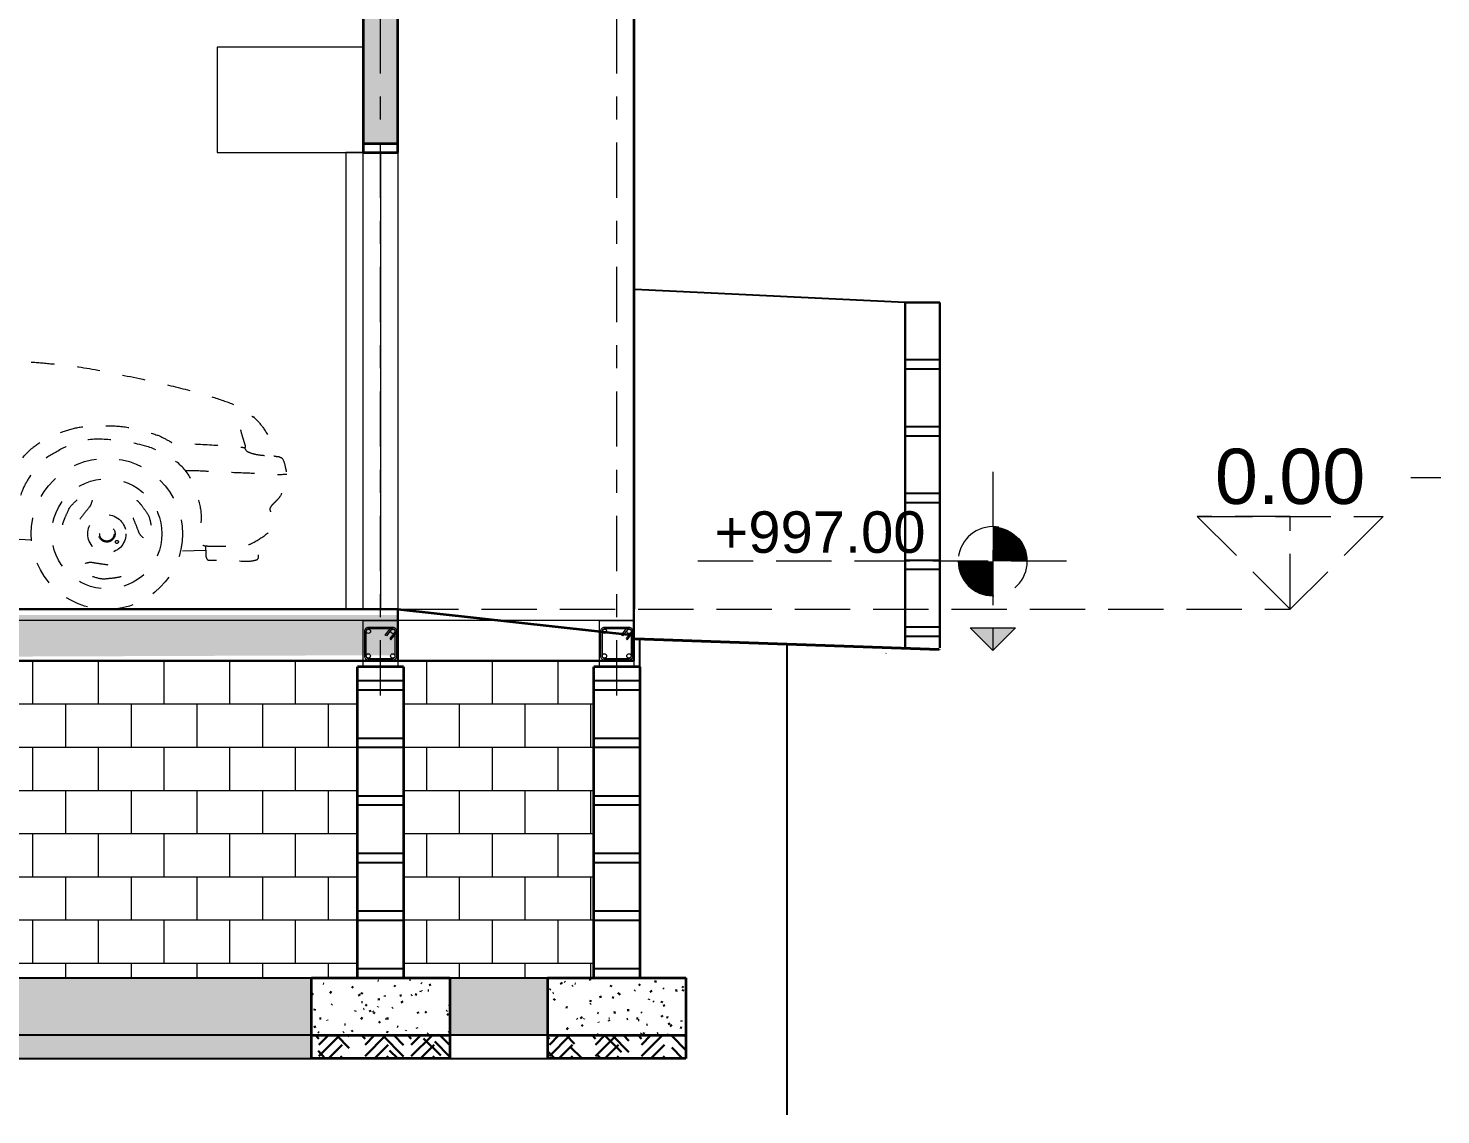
# Model space of a CAD drawing. Header units: millimetres. Extents: x -9559 to 23034, y -7226 to 22400.
# Drawn here: x 157.25 to 163.38, y 44.77 to 49.48 of the extents above; entities that cross this region are included whole.
import ezdxf

# ---------------------------------------------------------------- set-up
doc = ezdxf.new("R2010")
doc.units = ezdxf.units.MM
doc.header["$LTSCALE"] = 0.02
for name, pattern in [('0', [0]), ('ACAD_ISO02W100', [15, 12, -3]), ('ACAD_ISO06W100', [36, 24, -3, 0, -3, 0, -3, 0, -3]), ('ACAD_ISO10W100', [18, 12, -3, 0, -3]), ('Trazo', [0.00635, 0.003175, -0.003175])]:
    doc.linetypes.add(name, pattern=pattern)
for name, color, linetype, lineweight in [('A-DOOR', 8, '0', 18), ('A-DOOR-FRAM', 8, 'Continuous', 18), ('A-FLOR', 252, 'Continuous', 30), ('A-FLOR-LEVL', 251, 'ACAD_ISO02W100', 9), ('A-FLOR-MCUT', 251, 'Continuous', 18), ('A-FLOR-PATT', 8, 'Continuous', 18), ('A-Mueble cocina 1', 9, 'Trazo', 9), ('AQ-MUROS', 7, 'Continuous', 35), ('ES-MURO CONTENCION', 155, 'Continuous', 25), ('ES-ZAPATA CORRIDA', 251, 'Continuous', 30), ('G-IMPT', 8, 'Continuous', 9), ('S-GRID', 253, 'ACAD_ISO10W100', 5), ('TT-CORTE TERRENO', 19, 'ACAD_ISO06W100', 40)]:
    doc.layers.add(name, color=color, linetype=linetype, lineweight=lineweight)
doc.layers.add('LEVEL', color=7, linetype='Continuous')
doc.styles.add('ARIAL', font='arial.ttf')

# ---------------------------------------------------------------- blocks, each defined once
blk = doc.blocks.new('Puerta elevada enrollable - 2435 x 1981mm-626876-Sección 3')
at = {"layer": 'A-DOOR', "lineweight": 18}
for p, q in [((11.1922, 1.981), (11.1162, 1.981)), ((11.1162, 1.981), (11.1162, 0)), ((11.1922, 0), (11.1922, 1.981)), ((11.1162, 0), (11.1922, 0))]:
    blk.add_line(p, q, dxfattribs=at)
at = {"layer": 'A-DOOR-FRAM'}
for p, q in [((10.5574, 2.4382), (10.5574, 1.981)), ((11.1922, 2.4382), (10.5574, 2.4382)), ((11.1922, 1.981), (11.1922, 2.4382)), ((10.5574, 1.981), (11.1922, 1.981))]:
    blk.add_line(p, q, dxfattribs=at)
blk = doc.blocks.new('Nivel - Extremo de nivel-147734-Sección 3')
at = {"layer": 'A-FLOR-LEVL'}
for p, q in [((15.8688, 0.5699), (15.7388, 0.5699)), ((14.8119, 0.402), (15.2157, 0)), ((14.8119, 0.402), (15.6194, 0.402)), ((15.2157, 0.402), (14.8119, 0.402)), ((14.8119, 0.402), (15.2157, 0)), ((15.2157, 0.402), (14.8119, 0.402)), ((14.8119, 0.402), (15.2157, 0)), ((15.6194, 0.402), (15.2157, 0)), ((15.2157, 0), (15.2157, 0.402)), ((15.2157, 0), (15.2157, 0.402)), ((15.2157, 0), (15.2157, 0.402))]:
    blk.add_line(p, q, dxfattribs=at)
blk = doc.blocks.new('Nivel Corte')
at = {"layer": 'A-FLOR-LEVL'}
h = blk.add_hatch(color=256, dxfattribs=at)
h.dxf.hatch_style = 1
h.paths.add_polyline_path([(0.0983, 0.0983), (0, 0.0983), (0, 0)])
h.paths.add_polyline_path([(0, 0.0983), (-0.0983, 0.0983), (0, 0)])
for p, q in [((0, 0.7765), (0, 0)), ((-0.3203, 0.388), (1.3422, 0.388)), ((0, 0), (-0.0983, 0.0983)), ((0.0983, 0.0983), (-0.0983, 0.0983)), ((0, 0), (0.0983, 0.0983))]:
    blk.add_line(p, q, dxfattribs=at)
at = {"layer": 'A-FLOR-LEVL', "const_width": 0.15}
for points in [[(0, 0.463, 0.414214), (-0.075, 0.388, 1)], [(0, 0.313, 0.414214), (0.075, 0.388, 0.198912)]]:
    blk.add_lwpolyline(points, format="xyb", dxfattribs=at)
at = {"layer": 'A-FLOR-LEVL'}
blk.add_circle((0, 0.388), 0.15, dxfattribs=at)
at = {"layer": 'A-FLOR-LEVL', "style": 'ARIAL'}
blk.add_attdef('ACERA+997', (0.2898, 0.4244), '', height=0.18, dxfattribs=at)
blk = doc.blocks.new('zapata corte')
at = {"layer": 'ES-ZAPATA CORRIDA', "true_color": 0x000000, "transparency": 33554534}
h = blk.add_hatch(dxfattribs=at)
h.set_pattern_fill('214', color=18, scale=0.4, pattern_type=2)
h.set_pattern_definition([(0, (-103.39972, 12.96242), (0.176, 0.304), [0.008, -0.268, 0.004, -0.116, 0.008, -0.284]), (10, (-103.47572, 13.12642), (0.1075682, 0.380459), [0.004, -0.068, 0.008, -0.212, 0.004, -0.264]), (20, (-103.51572, 12.99842), (0.17796127, 0.294635), [0.008, -0.22, 0.004, -0.164, 0.008, -0.128]), (30, (-103.39972, 12.97442), (-0.0292923, 0.3387358), [0.004, -0.132, 0.008, -0.196, 0.004, -0.26]), (40, (-103.51172, 13.06242), (0.04511456, 0.2884938), [0.008, -0.176, 0.004, -0.112, 0.008, -0.204]), (50, (-103.45172, 12.91842), (-0.10699715, 0.3143113), [0.004, -0.148, 0.008, -0.244, 0.004, -0.124]), (60, (-103.43972, 12.94642), (-0.1326307, 0.2982769), [0.008, -0.164, 0.004, -0.192, 0.008, -0.148]), (70, (-103.48372, 12.89842), (-0.14652303, 0.28744913), [0.004, -0.076, 0.008, -0.128, 0.004, -0.176]), (80, (-103.46372, 13.13442), (-0.2780871, 0.2196259), [0.008, -0.176, 0.004, -0.208, 0.008, -0.196]), (90, (-103.43972, 12.96242), (-0.352, 0.148), [0.004, -0.124, 0.008, -0.244, 0.004, -0.248]), (100, (-103.50372, 13.08642), (-0.3188109, 0.1956108), [0.008, -0.156, 0.004, -0.128, 0.008, -0.292]), (110, (-103.53172, 12.85842), (-0.2980345, 0.11713), [0.004, -0.104, 0.008, -0.212, 0.004, -0.232]), (120, (-103.63972, 12.90642), (-0.3891281, 0.0339897), [0.008, -0.268, 0.004, -0.124, 0.008, -0.164]), (130, (-103.55172, 12.81842), (-0.3844004, 0.08473684), [0.004, -0.088, 0.008, -0.172, 0.004, -0.224]), (140, (-103.67172, 13.13842), (-0.27870223, -0.0272225), [0.008, -0.144, 0.004, -0.124, 0.008, -0.168]), (150, (-103.33972, 12.79442), (-0.3151, -0.2337691), [0.004, -0.112, 0.008, -0.248, 0.004, -0.228]), (160, (-103.60372, 13.01842), (-0.3062568, -0.1865014), [0.008, -0.168, 0.004, -0.152, 0.008, -0.244]), (170, (-103.57972, 12.92242), (-0.28196865, -0.1939837), [0.004, -0.132, 0.008, -0.18, 0.004, -0.176])])
h.paths.add_polyline_path([(-0.2996, -1.55), (-0.2996, -1.8), (0.3003, -1.8), (0.3, -1.55), (0.1, -1.55)])
h = blk.add_hatch(dxfattribs=at)
h.set_pattern_fill('132', color=18, scale=0.2, pattern_type=2)
h.set_pattern_definition([(225, (-103.58772, 12.97042), (-2e-17, -0.20000006), [0.1414214, -0.1414214]), (314.4327, (-103.5877248, 12.9464236), (-9.7999941856, 10.00000567215), [0.1428426, -14.1414144]), (225, (-103.58772, 12.92042), (-2e-17, -0.20000006), [0.1414214, -0.1414214]), (314.4327, (-103.5877248, 12.8964236), (-9.7999941856, 10.00000567215), [0.1428426, -14.1414144]), (225, (-103.58772, 12.87042), (-2e-17, -0.20000006), [0.1414214, -0.1414214]), (315.7639, (-103.587725, 12.8444236), (7.40000032647, -7.19999979259), [0.1060754, -10.501469]), (225, (-103.58772, 12.82042), (-2e-17, -0.20000006), [0.0707106, -0.212132]), (317.2906, (-103.587725, 12.794424), (2.3999994996, -2.2000004077), [0.0353836, -3.5029776]), (135, (-103.48772, 12.89642), (-0.20000006, 0), [0.1046518, -0.178191]), (135, (-103.48772, 12.94642), (-0.20000006, 0), [0.0339412, -0.2489016]), (45, (-103.68772, 12.92042), (0, 0.20000006), [0.0707106, -0.212132])])
h.paths.add_polyline_path([(0.3, -1.8), (-0.3, -1.8), (-0.3, -1.9), (0.3, -1.9)])
at = {"layer": 'ES-ZAPATA CORRIDA', "lineweight": 35}
for p, q in [((0.1, -0.2), (-0.1, -0.2)), ((-0.1, -1.55), (-0.1, -0.2)), ((0.1, -0.2), (0.1, -1.55)), ((-0.3, -1.55), (0.1, -1.55)), ((-0.2996, -1.9008), (-0.2996, -1.55)), ((0.1, -1.55), (0.3, -1.55)), ((0.3, -1.55), (0.3004, -1.9)), ((-0.3, -1.8), (0.3, -1.8)), ((0.3, -1.9), (-0.2996, -1.9008))]:
    blk.add_line(p, q, dxfattribs=at)
at = {"layer": 'ES-ZAPATA CORRIDA', "lineweight": 25}
for p, q in [((-0.1, -0.26), (0.1, -0.26)), ((-0.1, -0.3), (0.1, -0.3)), ((-0.1, -0.51), (0.1, -0.51)), ((-0.1, -0.55), (0.1, -0.55)), ((-0.1, -0.76), (0.1, -0.76)), ((-0.1, -0.8), (0.1, -0.8)), ((-0.1, -1.01), (0.1, -1.01)), ((-0.1, -1.05), (0.1, -1.05)), ((-0.1, -1.26), (0.1, -1.26)), ((-0.1, -1.3), (0.1, -1.3)), ((-0.1, -1.51), (0.1, -1.51))]:
    blk.add_line(p, q, dxfattribs=at)
at = {"layer": 'ES-ZAPATA CORRIDA', "lineweight": 9}
blk.add_lwpolyline([(-0.075, 0), (0.075, 0), (0.075, -0.2), (-0.075, -0.2)], close=True, dxfattribs=at)
blk.add_lwpolyline([(-0.07, -0.0463), (-0.07, -0.1538, 0.414214), (-0.0538, -0.17), (0.0537, -0.17, 0.414214), (0.07, -0.1538), (0.07, -0.0463, 0.414214), (0.0537, -0.03), (-0.0538, -0.03, 0.414214)], format="xyb", close=True, dxfattribs=at)
blk.add_lwpolyline([(0.0637, -0.0487), (0.0637, -0.0463, 0.414214), (0.0537, -0.0363), (-0.0538, -0.0363, 0.414214), (-0.0638, -0.0463), (-0.0638, -0.1538, 0.414214), (-0.0538, -0.1638), (0.0537, -0.1638, 0.414214), (0.0637, -0.1538), (0.0637, -0.0593)], format="xyb", dxfattribs=at)
for points in [[(0.0464, -0.0406), (0.0256, -0.0665), (0.0202, -0.0633), (0.0414, -0.0363)], [(0.0637, -0.0487), (0.0409, -0.0784), (0.0452, -0.083), (0.07, -0.0514)]]:
    blk.add_lwpolyline(points, dxfattribs=at)
for centre in [(-0.053, -0.0466), (0.0535, -0.0467), (-0.0531, -0.1532), (0.0532, -0.1533)]:
    blk.add_circle(centre, 0.00937, dxfattribs=at)

msp = doc.modelspace()

# ---------------------------------------------------------------- hatches: boundary and pattern name
at = {"layer": 'A-FLOR-PATT'}
h = msp.add_hatch(color=256, dxfattribs=at)
h.paths.add_polyline_path([(143.1322, 50.5788), (142.9822, 50.5788), (142.9822, 49.3738), (143.1322, 49.3738)])
h.paths.add_polyline_path([(148.5572, 55.7516), (148.4072, 55.7516), (148.4072, 54.0038), (148.5572, 54.0038), (148.5572, 54.0338)])
h.paths.add_polyline_path([(148.5572, 53.0238), (148.4072, 53.0238), (148.4072, 53.0066), (148.4072, 50.8638), (148.5572, 50.8638)])
h.paths.add_polyline_path([(150.4572, 54.7638), (150.3072, 54.7638), (150.3072, 53.0038), (150.4572, 53.0038), (150.4572, 53.0388)])
h.paths.add_polyline_path([(151.7322, 54.7638), (151.5822, 54.7638), (151.5822, 50.8638), (151.7335, 50.8638)])
h.paths.add_polyline_path([(154.7322, 54.7638), (154.5822, 54.7638), (154.5822, 54.7104), (154.5822, 54.1158), (154.7322, 54.1158)])
h.paths.add_polyline_path([(154.7322, 54.0638), (154.5822, 54.0638), (154.5822, 53.7638), (154.7322, 53.7638)])
h.paths.add_polyline_path([(158.8572, 55.7516), (158.7072, 55.7516), (158.7072, 53.6738), (158.8572, 53.6738)])
h.paths.add_polyline_path([(158.8572, 51.3238), (158.7072, 51.3238), (158.7072, 50.6238), (158.8572, 50.6238)])
h.paths.add_polyline_path([(158.8572, 50.6238), (158.7072, 50.6238), (158.7072, 48.9848), (158.8572, 48.9848)])
h.paths.add_polyline_path([(153.2572, 50.6238), (153.1072, 50.6238), (153.1072, 49.1038), (153.2572, 49.1038), (153.2572, 49.1338)])
h.paths.add_polyline_path([(152.0822, 49.4238), (151.9322, 49.4238), (151.9322, 49.4066), (151.9322, 46.9638), (152.0822, 46.9638)])
h.paths.add_polyline_path([(149.6572, 50.6238), (149.6572, 50.6338), (149.5072, 50.6338), (149.5072, 50.6238), (149.5072, 48.7822), (149.5072, 47.5638), (149.6572, 47.5638), (149.6572, 47.6088), (149.6572, 47.6788)])
h.paths.add_polyline_path([(149.6572, 47.4112), (149.6572, 47.5638), (149.5072, 47.5638), (149.5072, 46.9638), (149.6572, 46.9638)])
h = msp.add_hatch(dxfattribs=at)
h.set_pattern_fill('FP_3', color=256, style=0, pattern_type=2)
h.set_pattern_definition([(50, (132.78347, 49.66084), (0.5465545, -0.047815), [0.05715, -0.62865]), (355, (132.78347, 49.66084), (-0.105728, 0.573166), [0.04572, -0.50292]), (100.451, (132.82847, 49.65784), (0.440828, 0.525349), [0.04857, -0.53427]), (46.184, (132.78347, 49.81384), (0.813237, -0.126129), [0.08572, -0.94297]), (96.636, (132.8505, 49.8028), (0.712212, 0.742287), [0.07286, -0.80141]), (351.184, (132.7835, 49.8138), (0.712217, 0.742274), [0.06858, -0.75438]), (21, (132.85947, 49.77584), (0.454846, -0.306795), [0.05715, -0.62865]), (326, (132.85947, 49.77584), (0.185405, 0.55256), [0.04572, -0.50292]), (71.451, (132.89747, 49.74984), (0.640251, 0.245763), [0.04857, -0.53427]), (37.5, (132.78347, 49.66084), (0.009261, 0.2536672), [0.02515, -0.47168, 0.02515, -0.48539, -0.50482]), (37.5, (132.78347, 49.66084), (0.009261, 0.2536672), [-1.007, 0.02515, -0.47968]), (7.5, (132.78347, 49.66084), (0.2004558, 0.300546), [0.02515, -0.26594, 0.02515, -0.46025, -0.1924]), (7.5, (132.78347, 49.66084), (0.2004558, 0.300546), [-0.77648, 0.02515, -0.16726]), (327.5, (132.61347, 49.66084), (0.4067682, -0.0171882), [0.02515, -0.16535, 0.02515, -0.56921, -0.78867]), (327.5, (132.61347, 49.66084), (0.4067682, -0.0171882), [-0.78486, 0.02515, -0.76352]), (317.5, (132.53647, 49.66084), (0.444383, 0.0762794), [0.02515, -0.2225, 0.02515, -0.36957, -0.56007]), (317.5, (132.53647, 49.66084), (0.444383, 0.0762794), [-0.64237, 0.02515, -0.53492])])
h.paths.add_polyline_path([(152.0398, 46.7388), (158.8572, 46.7638), (158.8572, 46.9388), (142.9822, 46.9388), (142.9822, 46.7638), (151.9454, 46.7388)])
at = {"layer": 'ES-ZAPATA CORRIDA', "lineweight": 5, "transparency": 33554470}
h = msp.add_hatch(dxfattribs=at)
h.set_pattern_fill('APPIANRN', color=256, scale=0.03, pattern_type=2)
h.set_pattern_definition([(0, (-17.28964, 116.11424), (0, 0.1875), []), (90, (-17.28964, 116.11424), (-0.1425, 0.1875), [0.1875, -0.1875])])
h.paths.add_polyline_path([(148.3822, 45.3638), (148.3822, 46.7388), (143.1572, 46.7388), (143.1572, 45.3638), (143.3572, 45.3638)])
h.paths.add_polyline_path([(149.4822, 46.7388), (148.5822, 46.7388), (148.5822, 45.3638), (148.7822, 45.3638), (149.4822, 45.3638)])
h.paths.add_polyline_path([(149.6822, 46.7388), (149.6822, 45.3638), (149.8822, 45.3638), (153.0822, 45.3638), (153.0822, 46.7388)])
h.paths.add_polyline_path([(153.2822, 46.7388), (153.2822, 45.3638), (153.4822, 45.3638), (158.6822, 45.3638), (158.6822, 46.7388)])
h.paths.add_polyline_path([(158.8822, 45.3638), (159.0822, 45.3638), (159.7072, 45.3638), (159.7072, 46.7388), (158.8822, 46.7388)])
at = {"layer": 'ES-ZAPATA CORRIDA', "lineweight": 5, "transparency": 33554508}
h = msp.add_hatch(dxfattribs=at)
h.set_pattern_fill('214', color=256, scale=0.4, pattern_type=2)
h.set_pattern_definition([(0, (-17.00164, 116.30624), (0.176, 0.304), [0.008, -0.268, 0.004, -0.116, 0.008, -0.284]), (10, (-17.07764, 116.47024), (0.1075682, 0.38045905), [0.004, -0.068, 0.008, -0.212, 0.004, -0.264]), (20, (-17.11764, 116.34224), (0.17796127, 0.294635), [0.008, -0.22, 0.004, -0.164, 0.008, -0.128]), (30, (-17.00164, 116.31824), (-0.02929234, 0.3387358), [0.004, -0.132, 0.008, -0.196, 0.004, -0.26]), (40, (-17.11364, 116.40624), (0.04511456, 0.2884938), [0.008, -0.176, 0.004, -0.112, 0.008, -0.204]), (50, (-17.05364, 116.26224), (-0.10699715, 0.31431133), [0.004, -0.148, 0.008, -0.244, 0.004, -0.124]), (60, (-17.04164, 116.29024), (-0.1326307, 0.29827688), [0.008, -0.164, 0.004, -0.192, 0.008, -0.148]), (70, (-17.08564, 116.24224), (-0.14652303, 0.28744913), [0.004, -0.076, 0.008, -0.128, 0.004, -0.176]), (80, (-17.06564, 116.47824), (-0.2780871, 0.21962593), [0.008, -0.176, 0.004, -0.208, 0.008, -0.196]), (90, (-17.04164, 116.30624), (-0.352, 0.148), [0.004, -0.124, 0.008, -0.244, 0.004, -0.248]), (100, (-17.10564, 116.43024), (-0.3188109, 0.19561083), [0.008, -0.156, 0.004, -0.128, 0.008, -0.292]), (110, (-17.13364, 116.20224), (-0.2980345, 0.11713), [0.004, -0.104, 0.008, -0.212, 0.004, -0.232]), (120, (-17.24164, 116.25024), (-0.38912813, 0.0339897), [0.008, -0.268, 0.004, -0.124, 0.008, -0.164]), (130, (-17.15364, 116.16224), (-0.3844004, 0.08473684), [0.004, -0.088, 0.008, -0.172, 0.004, -0.224]), (140, (-17.27364, 116.48224), (-0.27870223, -0.02722252), [0.008, -0.144, 0.004, -0.124, 0.008, -0.168]), (150, (-16.94164, 116.13824), (-0.31509996, -0.23376915), [0.004, -0.112, 0.008, -0.248, 0.004, -0.228]), (160, (-17.20564, 116.36224), (-0.3062568, -0.18650142), [0.008, -0.168, 0.004, -0.152, 0.008, -0.244]), (170, (-17.18164, 116.26624), (-0.28196865, -0.1939837), [0.004, -0.132, 0.008, -0.18, 0.004, -0.176])])
h.paths.add_polyline_path([(148.1827, 45.1138), (148.1827, 45.3638), (148.1822, 45.3638), (143.3572, 45.3638), (143.3576, 45.1138)])
h.paths.add_polyline_path([(148.7822, 45.3638), (148.7826, 45.1138), (149.2827, 45.1138), (149.2827, 45.3638), (149.2822, 45.3638)])
h.paths.add_polyline_path([(152.8827, 45.1138), (152.8827, 45.3638), (152.8822, 45.3638), (149.8822, 45.3638), (149.8826, 45.1138)])
h.paths.add_polyline_path([(158.4827, 45.1138), (158.4827, 45.3638), (158.4822, 45.3638), (153.4822, 45.3638), (153.4826, 45.1138)])
h.paths.add_polyline_path([(159.0822, 45.3638), (159.0826, 45.1138), (159.5077, 45.1138), (159.5077, 45.3638), (159.5072, 45.3638)])
at = {"layer": 'ES-ZAPATA CORRIDA', "lineweight": 5, "transparency": 33554534}
h = msp.add_hatch(dxfattribs=at)
h.set_pattern_fill('132', color=256, scale=0.2, pattern_type=2)
h.set_pattern_definition([(225, (-17.18964, 116.31424), (-2e-17, -0.20000006), [0.1414214, -0.1414214]), (314.4327, (-17.18964, 116.290237), (-9.799994185602, 10.00000567215), [0.1428426, -14.1414144]), (225, (-17.18964, 116.26424), (-2e-17, -0.20000006), [0.1414214, -0.1414214]), (314.4327, (-17.18964, 116.240237), (-9.799994185602, 10.00000567215), [0.1428426, -14.1414144]), (225, (-17.18964, 116.21424), (-2e-17, -0.20000006), [0.1414214, -0.1414214]), (315.7639, (-17.18964, 116.188237), (7.400000326465, -7.19999979259), [0.1060754, -10.501469]), (225, (-17.18964, 116.16424), (-2e-17, -0.20000006), [0.0707106, -0.212132]), (317.2906, (-17.18964, 116.138237), (2.3999994996, -2.20000040775), [0.0353836, -3.5029776]), (135, (-17.08964, 116.24024), (-0.20000006, 0), [0.1046518, -0.178191]), (135, (-17.08964, 116.29024), (-0.20000006, 0), [0.0339412, -0.2489016]), (45, (-17.28964, 116.26424), (0, 0.20000006), [0.0707106, -0.212132])])
h.paths.add_polyline_path([(148.1827, 45.0138), (148.1827, 45.1138), (148.1822, 45.1138), (143.3576, 45.1138), (143.3577, 45.0138)])
h.paths.add_polyline_path([(148.7826, 45.1138), (148.7827, 45.0138), (149.2827, 45.0138), (149.2827, 45.1138), (149.2822, 45.1138)])
h.paths.add_polyline_path([(149.8826, 45.1138), (149.8827, 45.0138), (152.8827, 45.0138), (152.8827, 45.1138), (152.8822, 45.1138)])
h.paths.add_polyline_path([(153.4826, 45.1138), (153.4827, 45.0138), (158.4827, 45.0138), (158.4827, 45.1138), (158.4822, 45.1138)])

# ---------------------------------------------------------------- linework, layer by layer
for p, q in [((159.9072, 45.3638), (159.9072, 46.8339)), ((160.5459, 46.8114), (160.5459, 44.7691)), ((142.7577, 45.3638), (159.5072, 45.3638)), ((160.1072, 45.3638), (159.9072, 45.3638)), ((160.1072, 45.0138), (160.1072, 45.3638)), ((160.1072, 45.1138), (143.3572, 45.1138)), ((142.7577, 45.0131), (160.1072, 45.0138)), ((143.3577, 45.0138), (160.1072, 45.0138))]:
    msp.add_line(p, q)
at = {"layer": 'A-DOOR-FRAM'}
for p, q in [((158.7822, 48.9448), (158.7822, 46.9638)), ((158.8572, 48.9448), (158.8572, 46.9638))]:
    msp.add_line(p, q, dxfattribs=at)
at = {"layer": 'A-FLOR'}
for p, q in [((143.1322, 46.9638), (158.8572, 46.9638)), ((158.8572, 46.7388), (158.8572, 46.9638)), ((159.8822, 46.9638), (159.8822, 46.7388)), ((142.9822, 46.7388), (159.8072, 46.7388)), ((159.8822, 46.7388), (158.8572, 46.7388))]:
    msp.add_line(p, q, dxfattribs=at)
at = {"layer": 'A-FLOR-LEVL'}
msp.add_line((138.4804, 46.9638), (162.7307, 46.9638), dxfattribs=at)
at = {"layer": 'A-FLOR-MCUT'}
msp.add_line((159.8822, 46.9138), (142.9822, 46.9138), dxfattribs=at)
at = {"layer": 'A-Mueble cocina 1'}
for p, q in [((157.1856, 47.2687), (157.2672, 47.2637)), ((158.0232, 47.2182), (157.9137, 47.2155))]:
    msp.add_line(p, q, dxfattribs=at)
for centre, radius in [((157.5942, 47.2903), 0.3281), ((157.5942, 47.2903), 0.239), ((157.5942, 47.2903), 0.0829), ((157.5942, 47.2903), 0.0356), ((157.5942, 47.2903), 0.0313), ((157.6377, 47.2554), 0.00654)]:
    msp.add_circle(centre, radius, dxfattribs=at)
for points, knots in [([(155.0103, 48.6066), (155.061, 48.6078), (155.1117, 48.6091), (155.1623, 48.6103), (155.2859, 48.6132), (155.4096, 48.6089), (155.5332, 48.6072), (155.6369, 48.6058), (155.7405, 48.6032), (155.8441, 48.5995), (155.9351, 48.5962), (156.0256, 48.5854), (156.1162, 48.5749), (156.1768, 48.568), (156.2364, 48.5557), (156.2963, 48.5441), (156.3338, 48.537), (156.3703, 48.5269), (156.405, 48.509), (156.4102, 48.5063), (156.4111, 48.4988), (156.4161, 48.4959), (156.4244, 48.491), (156.4327, 48.486), (156.4411, 48.4811), (156.5188, 48.4358), (156.5974, 48.3919), (156.6743, 48.3452), (156.7426, 48.3039), (156.8081, 48.2583), (156.8745, 48.2141), (156.9153, 48.187), (156.956, 48.1598), (156.9964, 48.1323), (157.0197, 48.1164), (157.0421, 48.0994), (157.0651, 48.083), (157.0704, 48.0792), (157.075, 48.0737), (157.0814, 48.0723), (157.0953, 48.0692), (157.1093, 48.0662), (157.1233, 48.0631), (157.1566, 48.0559), (157.1898, 48.0482), (157.2233, 48.0413), (157.2542, 48.035), (157.286, 48.0354), (157.3174, 48.0322), (157.3521, 48.0287), (157.3869, 48.0253), (157.4216, 48.0215), (157.4868, 48.0144), (157.5513, 48.0017), (157.6157, 47.989), (157.6874, 47.9749), (157.7586, 47.9595), (157.8298, 47.9432), (157.8858, 47.9303), (157.9414, 47.9161), (157.9969, 47.9013), (158.0315, 47.892), (158.0653, 47.8804), (158.0992, 47.8689), (158.1311, 47.8581), (158.1618, 47.8451), (158.1918, 47.8289), (158.2078, 47.8202), (158.2211, 47.8084), (158.2342, 47.7957), (158.25, 47.7802), (158.2634, 47.7641), (158.2761, 47.7459), (158.2905, 47.725), (158.3014, 47.7041), (158.3098, 47.6797), (158.3138, 47.6681), (158.3143, 47.6565), (158.3152, 47.645), (158.3155, 47.6416), (158.3121, 47.6382), (158.3136, 47.6348), (158.3152, 47.6311), (158.3189, 47.6295), (158.3224, 47.6281), (158.3285, 47.6257), (158.3353, 47.6274), (158.3414, 47.625), (158.3475, 47.6227), (158.3544, 47.6204), (158.3577, 47.6143), (158.3643, 47.6021), (158.3665, 47.5897), (158.3693, 47.5769), (158.3713, 47.5679), (158.3729, 47.5589), (158.3749, 47.5499), (158.3752, 47.5485), (158.3756, 47.5471), (158.3761, 47.5458), (158.3768, 47.5435), (158.3814, 47.5427), (158.381, 47.5405), (158.3801, 47.5351), (158.3777, 47.5294), (158.3754, 47.5241), (158.3709, 47.5135), (158.3662, 47.503), (158.3618, 47.4925), (158.3563, 47.4796), (158.3536, 47.4657), (158.3466, 47.4533), (158.342, 47.445), (158.3345, 47.4389), (158.3282, 47.4321), (158.3226, 47.4261), (158.3167, 47.4211), (158.3111, 47.4147), (158.3065, 47.4094), (158.3017, 47.4033), (158.3016, 47.397), (158.3016, 47.3911), (158.3064, 47.3852), (158.3075, 47.379), (158.3096, 47.3675), (158.3114, 47.3559), (158.3129, 47.3443), (158.3141, 47.335), (158.3159, 47.3253), (158.3133, 47.3161), (158.3107, 47.307), (158.3024, 47.3011), (158.2949, 47.2949), (158.2734, 47.2776), (158.2531, 47.2629), (158.2286, 47.2508), (158.2148, 47.244), (158.201, 47.2376), (158.1861, 47.2367), (158.1703, 47.2358), (158.1546, 47.2356), (158.1389, 47.2355), (158.1053, 47.2353), (158.0717, 47.2356), (158.0382, 47.2359), (158.0301, 47.236), (158.022, 47.2365), (158.014, 47.2391), (158.0099, 47.2405), (158.0061, 47.2441), (158.0054, 47.2483), (158.0027, 47.2637), (158.003, 47.2791), (158.0029, 47.2944), (158.0027, 47.323), (158.0058, 47.3515), (158.0041, 47.3801), (158.0023, 47.4102), (157.9918, 47.4387), (157.9824, 47.4677), (157.9732, 47.4963), (157.9632, 47.5233), (157.9465, 47.5493), (157.9262, 47.5809), (157.8986, 47.6031), (157.8671, 47.6232), (157.8352, 47.6435), (157.8034, 47.6588), (157.7677, 47.6695), (157.7146, 47.6855), (157.6611, 47.6941), (157.6073, 47.6985), (157.5625, 47.7022), (157.517, 47.7034), (157.4719, 47.6909), (157.4399, 47.682), (157.4127, 47.6672), (157.3841, 47.6513), (157.3558, 47.6355), (157.3285, 47.621), (157.3048, 47.5986), (157.2849, 47.5797), (157.271, 47.5577), (157.257, 47.5347), (157.2453, 47.5155), (157.2336, 47.4967), (157.226, 47.4755), (157.2157, 47.4471), (157.2083, 47.4183), (157.2018, 47.389), (157.1966, 47.3654), (157.1924, 47.3416), (157.1883, 47.3178), (157.1846, 47.2968), (157.1876, 47.2752), (157.1839, 47.254), (157.1833, 47.2509), (157.1816, 47.2465), (157.1786, 47.2465), (157.156, 47.2462), (157.1336, 47.2484), (157.1111, 47.2497), (157.0844, 47.2513), (157.0577, 47.2534), (157.0309, 47.2546), (156.7731, 47.2662), (156.5149, 47.2695), (156.2569, 47.2706), (155.9184, 47.2721), (155.5799, 47.274), (155.2415, 47.2719), (155.2229, 47.2718), (155.2044, 47.2717), (155.1859, 47.2716)], [0, 0, 0, 0, 0.019755, 0.019755, 0.019755, 0.067936, 0.067936, 0.067936, 0.108327, 0.108327, 0.108327, 0.143817, 0.143817, 0.143817, 0.167557, 0.167557, 0.167557, 0.182385, 0.182385, 0.182385, 0.184616, 0.184616, 0.184616, 0.188397, 0.188397, 0.188397, 0.223457, 0.223457, 0.223457, 0.254542, 0.254542, 0.254542, 0.273614, 0.273614, 0.273614, 0.284597, 0.284597, 0.284597, 0.287126, 0.287126, 0.287126, 0.292698, 0.292698, 0.292698, 0.305991, 0.305991, 0.305991, 0.318268, 0.318268, 0.318268, 0.331879, 0.331879, 0.331879, 0.357444, 0.357444, 0.357444, 0.385889, 0.385889, 0.385889, 0.408264, 0.408264, 0.408264, 0.422206, 0.422206, 0.422206, 0.435303, 0.435303, 0.435303, 0.442296, 0.442296, 0.442296, 0.450751, 0.450751, 0.450751, 0.460404, 0.460404, 0.460404, 0.464963, 0.464963, 0.464963, 0.466302, 0.466302, 0.466302, 0.467727, 0.467727, 0.467727, 0.470232, 0.470232, 0.470232, 0.472761, 0.472761, 0.472761, 0.477853, 0.477853, 0.477853, 0.481436, 0.481436, 0.481436, 0.481993, 0.481993, 0.481993, 0.48293, 0.48293, 0.48293, 0.485188, 0.485188, 0.485188, 0.489657, 0.489657, 0.489657, 0.495117, 0.495117, 0.495117, 0.498769, 0.498769, 0.498769, 0.501937, 0.501937, 0.501937, 0.504534, 0.504534, 0.504534, 0.507001, 0.507001, 0.507001, 0.51156, 0.51156, 0.51156, 0.515217, 0.515217, 0.515217, 0.518869, 0.518869, 0.518869, 0.529213, 0.529213, 0.529213, 0.535028, 0.535028, 0.535028, 0.541161, 0.541161, 0.541161, 0.554243, 0.554243, 0.554243, 0.557405, 0.557405, 0.557405, 0.559047, 0.559047, 0.559047, 0.565045, 0.565045, 0.565045, 0.57617, 0.57617, 0.57617, 0.587891, 0.587891, 0.587891, 0.59947, 0.59947, 0.59947, 0.613566, 0.613566, 0.613566, 0.627809, 0.627809, 0.627809, 0.648986, 0.648986, 0.648986, 0.666596, 0.666596, 0.666596, 0.679115, 0.679115, 0.679115, 0.691482, 0.691482, 0.691482, 0.701836, 0.701836, 0.701836, 0.710519, 0.710519, 0.710519, 0.722187, 0.722187, 0.722187, 0.731604, 0.731604, 0.731604, 0.739912, 0.739912, 0.739912, 0.741109, 0.741109, 0.741109, 0.749883, 0.749883, 0.749883, 0.760317, 0.760317, 0.760317, 0.860883, 0.860883, 0.860883, 0.992782, 0.992782, 0.992782, 1, 1, 1, 1]), ([(157.0969, 47.2506), (157.1001, 47.2741), (157.1032, 47.2976), (157.1064, 47.3211), (157.1108, 47.3547), (157.119, 47.3876), (157.1269, 47.4207), (157.1362, 47.4599), (157.1492, 47.4977), (157.168, 47.5342), (157.1878, 47.5724), (157.214, 47.6045), (157.2428, 47.6361), (157.2527, 47.647), (157.2628, 47.657), (157.2744, 47.666), (157.2962, 47.683), (157.3189, 47.6975), (157.3436, 47.7098), (157.3635, 47.7199), (157.3838, 47.728), (157.405, 47.7349), (157.4309, 47.7434), (157.4566, 47.7506), (157.4836, 47.7542), (157.5176, 47.7587), (157.5516, 47.7595), (157.5856, 47.7591), (157.6193, 47.7587), (157.6533, 47.7595), (157.6866, 47.7522), (157.7018, 47.7489), (157.7165, 47.745), (157.7314, 47.7411), (157.7585, 47.7341), (157.7856, 47.7278), (157.8123, 47.7191), (157.8308, 47.7131), (157.8473, 47.7022), (157.8645, 47.6934), (157.871, 47.69), (157.8765, 47.6845), (157.8838, 47.6823), (157.8936, 47.6793), (157.9038, 47.6839), (157.9138, 47.6834), (157.9654, 47.6809), (158.0171, 47.679), (158.0687, 47.675), (158.0995, 47.6726), (158.1303, 47.6692), (158.1612, 47.6671), (158.1703, 47.6665), (158.1794, 47.6661), (158.1885, 47.6656), (158.1907, 47.6655), (158.1929, 47.6648), (158.1951, 47.6654), (158.1977, 47.6662), (158.1961, 47.6708), (158.1953, 47.6733), (158.1929, 47.681), (158.1905, 47.6887), (158.1881, 47.6964), (158.1857, 47.7043), (158.1833, 47.7123), (158.181, 47.7202), (158.1777, 47.7312), (158.1747, 47.7426), (158.1741, 47.7538), (158.1738, 47.7601), (158.1759, 47.7664), (158.1773, 47.7727), (158.1789, 47.7801), (158.1799, 47.7872), (158.1838, 47.7941), (158.1868, 47.7995), (158.1923, 47.8015), (158.1978, 47.8042), (158.2023, 47.8064), (158.2074, 47.8098), (158.2116, 47.8077), (158.2155, 47.8058), (158.2194, 47.8037), (158.2232, 47.8015), (158.2271, 47.7993), (158.231, 47.7971), (158.2349, 47.7949)], [0, 0, 0, 0, 0.044172, 0.044172, 0.044172, 0.107374, 0.107374, 0.107374, 0.182394, 0.182394, 0.182394, 0.260975, 0.260975, 0.260975, 0.287976, 0.287976, 0.287976, 0.338873, 0.338873, 0.338873, 0.380118, 0.380118, 0.380118, 0.430403, 0.430403, 0.430403, 0.493866, 0.493866, 0.493866, 0.556783, 0.556783, 0.556783, 0.585427, 0.585427, 0.585427, 0.637578, 0.637578, 0.637578, 0.673716, 0.673716, 0.673716, 0.687516, 0.687516, 0.687516, 0.706214, 0.706214, 0.706214, 0.802578, 0.802578, 0.802578, 0.860266, 0.860266, 0.860266, 0.877307, 0.877307, 0.877307, 0.881363, 0.881363, 0.881363, 0.886245, 0.886245, 0.886245, 0.901293, 0.901293, 0.901293, 0.916727, 0.916727, 0.916727, 0.938039, 0.938039, 0.938039, 0.949948, 0.949948, 0.949948, 0.963861, 0.963861, 0.963861, 0.974581, 0.974581, 0.974581, 0.983442, 0.983442, 0.983442, 0.99161, 0.99161, 0.99161, 1, 1, 1, 1]), ([(158.1905, 47.6654), (158.1926, 47.6619), (158.1947, 47.6584), (158.1967, 47.6549), (158.2006, 47.6483), (158.2087, 47.6452), (158.216, 47.6426), (158.2273, 47.6385), (158.2385, 47.6354), (158.2503, 47.6337), (158.2648, 47.6316), (158.2794, 47.6306), (158.2939, 47.6298), (158.2987, 47.6296), (158.3046, 47.6276), (158.3083, 47.6307), (158.3101, 47.6322), (158.3118, 47.6336), (158.3135, 47.6351)], [0, 0, 0, 0, 0.089904, 0.089904, 0.089904, 0.258547, 0.258547, 0.258547, 0.520309, 0.520309, 0.520309, 0.843584, 0.843584, 0.843584, 0.949987, 0.949987, 0.949987, 1, 1, 1, 1]), ([(157.9354, 47.5648), (157.9505, 47.5648), (157.9655, 47.5649), (157.9806, 47.5649), (158.0045, 47.5649), (158.0284, 47.5626), (158.0523, 47.5615), (158.0941, 47.5596), (158.1358, 47.5577), (158.1775, 47.5559), (158.2106, 47.5545), (158.2436, 47.5536), (158.2767, 47.5524), (158.3044, 47.5514), (158.3321, 47.5467), (158.3598, 47.5487), (158.3649, 47.549), (158.3699, 47.5494), (158.375, 47.5497)], [0, 0, 0, 0, 0.102676, 0.102676, 0.102676, 0.265906, 0.265906, 0.265906, 0.550808, 0.550808, 0.550808, 0.776329, 0.776329, 0.776329, 0.965525, 0.965525, 0.965525, 1, 1, 1, 1]), ([(157.4104, 47.3554), (157.4163, 47.3686), (157.4223, 47.3818), (157.4283, 47.3949), (157.4362, 47.4125), (157.4517, 47.4254), (157.4663, 47.4384), (157.475, 47.4461), (157.4835, 47.4523), (157.4938, 47.4589), (157.5003, 47.463), (157.507, 47.4667), (157.5135, 47.4684), (157.5182, 47.4696), (157.5231, 47.4663), (157.5276, 47.4611), (157.5341, 47.4536), (157.5323, 47.4458), (157.5307, 47.4386), (157.5284, 47.4283), (157.5263, 47.4169), (157.5196, 47.4082), (157.5112, 47.3972), (157.5025, 47.3872), (157.4941, 47.3766), (157.4834, 47.3629), (157.4728, 47.349), (157.462, 47.3353), (157.4565, 47.3284), (157.4507, 47.3225), (157.4427, 47.3174), (157.4374, 47.3139), (157.4316, 47.3132), (157.4259, 47.3126), (157.4223, 47.3121), (157.4185, 47.3123), (157.415, 47.3137), (157.4113, 47.3151), (157.4083, 47.3172), (157.4061, 47.3209), (157.403, 47.3262), (157.4022, 47.3321), (157.4041, 47.3372), (157.4065, 47.3437), (157.4089, 47.3501), (157.4113, 47.3565)], [0, 0, 0, 0, 0.102239, 0.102239, 0.102239, 0.238249, 0.238249, 0.238249, 0.318964, 0.318964, 0.318964, 0.370578, 0.370578, 0.370578, 0.407902, 0.407902, 0.407902, 0.461578, 0.461578, 0.461578, 0.537809, 0.537809, 0.537809, 0.633243, 0.633243, 0.633243, 0.75673, 0.75673, 0.75673, 0.818616, 0.818616, 0.818616, 0.859927, 0.859927, 0.859927, 0.885792, 0.885792, 0.885792, 0.912631, 0.912631, 0.912631, 0.951409, 0.951409, 0.951409, 1, 1, 1, 1]), ([(157.7425, 47.417), (157.751, 47.4053), (157.7594, 47.3935), (157.7678, 47.3817), (157.779, 47.3661), (157.7825, 47.3462), (157.7864, 47.3271), (157.7888, 47.3158), (157.7895, 47.3044), (157.7904, 47.2931), (157.791, 47.2858), (157.7929, 47.2784), (157.7888, 47.2712), (157.7858, 47.266), (157.7803, 47.263), (157.7755, 47.2626), (157.7686, 47.2622), (157.7607, 47.2658), (157.7544, 47.2712), (157.7453, 47.2789), (157.7377, 47.286), (157.7336, 47.2961), (157.7286, 47.3086), (157.724, 47.3213), (157.719, 47.3338), (157.7125, 47.3501), (157.7058, 47.3658), (157.6993, 47.3824), (157.696, 47.3907), (157.6941, 47.3995), (157.6934, 47.408), (157.6929, 47.4137), (157.6951, 47.4194), (157.6977, 47.425), (157.6993, 47.4285), (157.7007, 47.4312), (157.7041, 47.4339), (157.7077, 47.4367), (157.7112, 47.4381), (157.7148, 47.438), (157.7198, 47.4377), (157.7264, 47.4358), (157.7299, 47.4315), (157.7343, 47.4262), (157.7386, 47.4209), (157.743, 47.4156)], [0, 0, 0, 0, 0.102238, 0.102238, 0.102238, 0.238249, 0.238249, 0.238249, 0.31896, 0.31896, 0.31896, 0.370576, 0.370576, 0.370576, 0.407897, 0.407897, 0.407897, 0.461574, 0.461574, 0.461574, 0.537809, 0.537809, 0.537809, 0.633238, 0.633238, 0.633238, 0.756728, 0.756728, 0.756728, 0.818612, 0.818612, 0.818612, 0.859927, 0.859927, 0.859927, 0.885784, 0.885784, 0.885784, 0.912627, 0.912627, 0.912627, 0.951408, 0.951408, 0.951408, 1, 1, 1, 1]), ([(158.0224, 47.2371), (158.0227, 47.2289), (158.0231, 47.2207), (158.0235, 47.2125), (158.0239, 47.2014), (158.0215, 47.1904), (158.0295, 47.1798), (158.0319, 47.1765), (158.0356, 47.1764), (158.039, 47.1763), (158.0625, 47.1756), (158.0861, 47.1756), (158.1096, 47.1749), (158.1397, 47.174), (158.1698, 47.1726), (158.2, 47.1716), (158.2139, 47.1712), (158.2276, 47.1731), (158.2415, 47.1768), (158.2456, 47.1779), (158.2497, 47.1802), (158.2513, 47.1842), (158.2541, 47.1917), (158.2526, 47.1996), (158.2519, 47.2072), (158.2512, 47.2161), (158.2483, 47.2252), (158.2483, 47.2341), (158.2482, 47.2407), (158.2532, 47.2471), (158.2526, 47.2538), (158.2524, 47.2571), (158.2521, 47.2604), (158.2518, 47.2638)], [0, 0, 0, 0, 0.067652, 0.067652, 0.067652, 0.159289, 0.159289, 0.159289, 0.18699, 0.18699, 0.18699, 0.381398, 0.381398, 0.381398, 0.630099, 0.630099, 0.630099, 0.745287, 0.745287, 0.745287, 0.77897, 0.77897, 0.77897, 0.842209, 0.842209, 0.842209, 0.917001, 0.917001, 0.917001, 0.972462, 0.972462, 0.972462, 1, 1, 1, 1]), ([(157.6298, 47.0985), (157.6154, 47.0971), (157.601, 47.0957), (157.5866, 47.0943), (157.5675, 47.0924), (157.5487, 47.0993), (157.53, 47.1055), (157.5189, 47.1092), (157.5089, 47.1139), (157.4985, 47.1191), (157.4919, 47.1223), (157.4859, 47.1262), (157.4804, 47.1314), (157.4764, 47.1351), (157.4764, 47.143), (157.4796, 47.1472), (157.4843, 47.1532), (157.4901, 47.1583), (157.4976, 47.1612), (157.5083, 47.1653), (157.5189, 47.1683), (157.5295, 47.1667), (157.5429, 47.1648), (157.5562, 47.1624), (157.5695, 47.1605), (157.5868, 47.158), (157.6042, 47.1558), (157.6215, 47.1533), (157.6301, 47.1521), (157.6384, 47.1496), (157.6466, 47.1456), (157.652, 47.1429), (157.6555, 47.1385), (157.6592, 47.1334), (157.6615, 47.1302), (157.6628, 47.1268), (157.6636, 47.1234), (157.6645, 47.1198), (157.6642, 47.1156), (157.6618, 47.1121), (157.6583, 47.1071), (157.6541, 47.1031), (157.6487, 47.1022), (157.6419, 47.1011), (157.6351, 47.1), (157.6283, 47.0988)], [0, 0, 0, 0, 0.102244, 0.102244, 0.102244, 0.238252, 0.238252, 0.238252, 0.318961, 0.318961, 0.318961, 0.370577, 0.370577, 0.370577, 0.407901, 0.407901, 0.407901, 0.461577, 0.461577, 0.461577, 0.537807, 0.537807, 0.537807, 0.633241, 0.633241, 0.633241, 0.756726, 0.756726, 0.756726, 0.818611, 0.818611, 0.818611, 0.859925, 0.859925, 0.859925, 0.885786, 0.885786, 0.885786, 0.912629, 0.912629, 0.912629, 0.951405, 0.951405, 0.951405, 1, 1, 1, 1])]:
    msp.add_open_spline(points, degree=3, knots=knots, dxfattribs=at)
at = {"layer": 'AQ-MUROS'}
for p, q in [((159.8822, 54.8405), (159.8822, 46.9638)), ((158.7072, 51.3638), (158.7072, 48.9448)), ((158.8572, 48.9448), (158.8572, 51.3638)), ((158.7072, 48.9848), (158.8572, 48.9848)), ((158.7072, 48.9448), (158.8572, 48.9448)), ((158.8572, 46.9638), (159.8822, 46.8513))]:
    msp.add_line(p, q, dxfattribs=at)
at = {"layer": 'ES-MURO CONTENCION'}
for p, q in [((161.0595, 48.2949), (159.8857, 48.3509)), ((161.2095, 48.0449), (161.0595, 48.0449)), ((161.2095, 48.0049), (161.0595, 48.0049)), ((161.2095, 47.7549), (161.0595, 47.7549)), ((161.2095, 47.7149), (161.0595, 47.7149)), ((161.2095, 47.4649), (161.0595, 47.4649)), ((161.2095, 47.4249), (161.0595, 47.4249)), ((161.2095, 47.1749), (161.0595, 47.1749)), ((161.2095, 47.1349), (161.0595, 47.1349)), ((161.2095, 46.8849), (161.0595, 46.8849)), ((161.2095, 46.8449), (161.0595, 46.8449))]:
    msp.add_line(p, q, dxfattribs=at)
at = {"layer": 'ES-MURO CONTENCION', "lineweight": 30}
for p, q in [((161.0595, 46.7949), (161.0595, 48.2949)), ((161.2095, 48.2949), (161.0595, 48.2949)), ((161.2095, 46.7949), (161.2095, 48.2949))]:
    msp.add_line(p, q, dxfattribs=at)
at = {"layer": 'G-IMPT'}
msp.add_line((160.9753, 46.7713), (160.976, 46.7718), dxfattribs=at)
at = {"layer": 'S-GRID'}
for p, q in [((158.7822, 46.5888), (158.7822, 58.6022)), ((159.8072, 46.5888), (159.8072, 58.6022))]:
    msp.add_line(p, q, dxfattribs=at)
at = {"layer": 'TT-CORTE TERRENO', "linetype": 'Continuous'}
msp.add_line((159.8857, 46.8347), (161.2061, 46.7881), dxfattribs=at)
msp.add_polyline3d([(161.2061, 46.7881, 0), (161.2061, 46.7876, 0)], dxfattribs=at)

# ---------------------------------------------------------------- block references
for p in [(158.7822, 46.9138), (159.8072, 46.9138)]:
    msp.add_blockref('zapata corte', p)
at = {"layer": 'A-DOOR-FRAM'}
msp.add_blockref('Puerta elevada enrollable - 2435 x 1981mm-626876-Sección 3', (147.5151, 46.9638), dxfattribs=at)
at = {"layer": 'A-FLOR-LEVL'}
msp.add_blockref('Nivel - Extremo de nivel-147734-Sección 3', (147.5151, 46.9638), dxfattribs=at)
at = {"layer": 'LEVEL'}
ref = msp.add_blockref('Nivel Corte', (161.4393, 46.7836), dxfattribs=dict(at, xscale=-1))
ref.add_attrib('ACERA+997', '+997.00', (160.2316, 47.208), dxfattribs={"layer": 'A-FLOR-LEVL', "height": 0.18, "style": 'ARIAL'})

# ---------------------------------------------------------------- texts
at = {"layer": 'A-FLOR-LEVL', "insert": (162.4037, 47.66), "char_height": 0.24, "width": 0.785654, "attachment_point": 1, "style": 'ARIAL'}
msp.add_mtext('0.00', dxfattribs=at)

doc.saveas('drawing.dxf')
